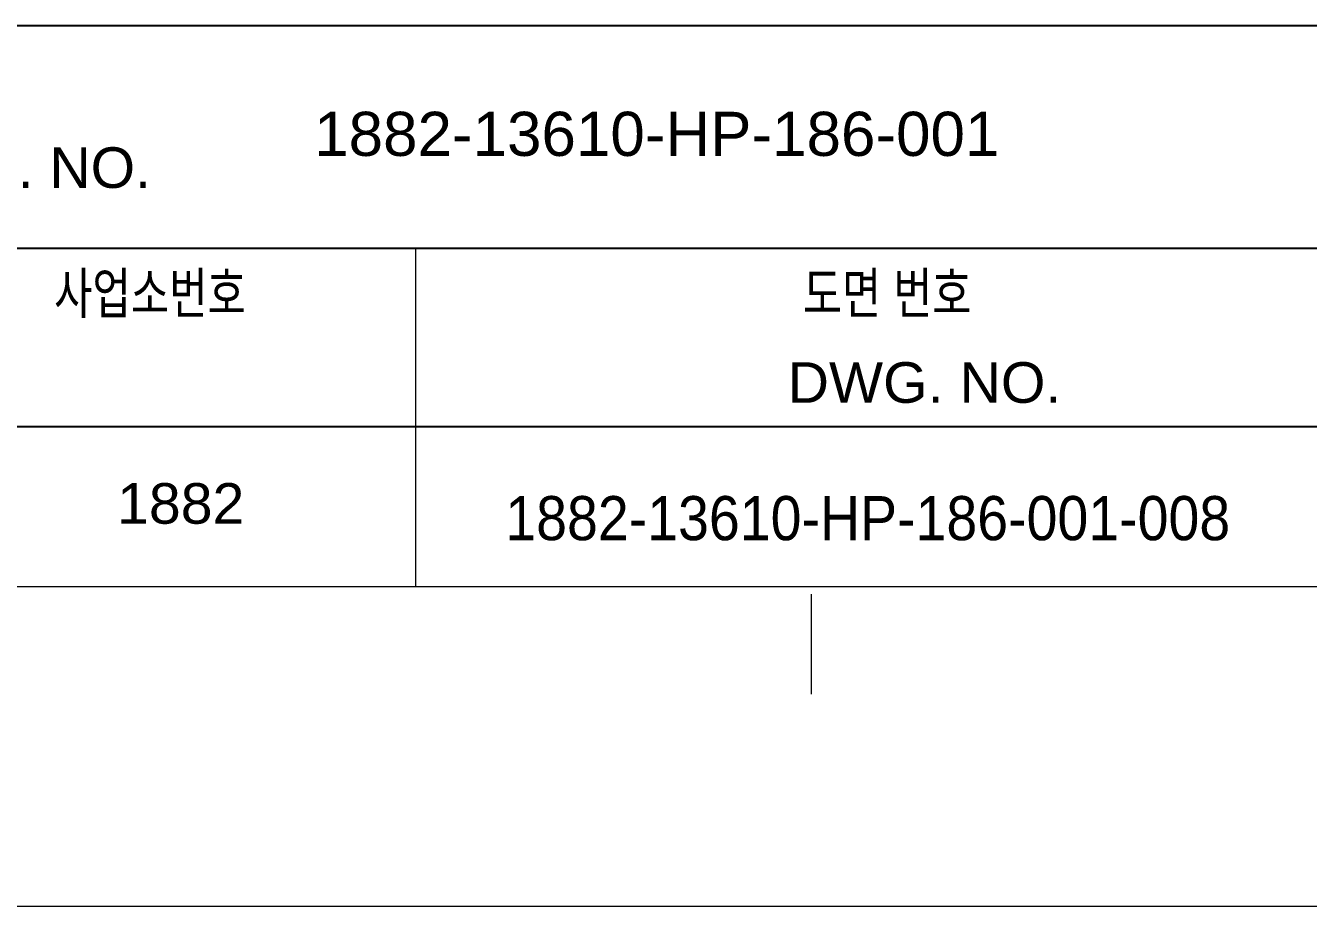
# Model space of a CAD drawing. Header units: inches. Extents: x 947 to 1788, y 0 to 594.
# Drawn here: x 1634.8 to 1707.5, y 0 to 49.9 of the extents above; entities that cross this region are included whole.
import ezdxf

# ---------------------------------------------------------------- set-up
doc = ezdxf.new("R2010")
doc.units = ezdxf.units.IN
doc.header["$MEASUREMENT"] = 0
for name, color, linetype in [('BG 0 -1', 7, 'Continuous'), ('BG VPORT', 7, 'Continuous'), ('FRAME', 7, 'Continuous')]:
    doc.layers.add(name, color=color, linetype=linetype)
doc.styles.add('Arial', font='arial.ttf')

msp = doc.modelspace()

# ---------------------------------------------------------------- linework, layer by layer
at = {"layer": 'BG 0 -1', "color": 7, "linetype": 'Continuous', "lineweight": 9}
for p, q in [((1656.911, 37.27), (1656.911, 18.107)), ((971.991, 18.107), (1762.81, 18.107)), ((1679.329, 17.683), (1679.329, 12.024)), ((1787.879, 0), (946.879, 0))]:
    msp.add_line(p, q, dxfattribs=at)
at = {"layer": 'BG VPORT', "color": 7, "linetype": 'Continuous', "lineweight": 25}
for p, q in [((1613.543, 49.877), (1762.81, 49.877)), ((1613.543, 37.27), (1762.81, 37.27)), ((1613.543, 27.184), (1762.81, 27.184))]:
    msp.add_line(p, q, dxfattribs=at)

# ---------------------------------------------------------------- texts
at = {"layer": 'BG VPORT', "color": 7, "style": 'Arial'}
for s, width, p in [('CONT. DWG. NO.', 1.006777, (1615.52, 40.687)), ('사업소번호', 0.752508, (1636.449, 33.572)), ('도면 번호', 0.767495, (1678.863, 33.572)), ('DWG. NO.', 1.010364, (1677.996, 28.517)), ('1882', 1.008516, (1640.016, 21.669))]:
    msp.add_text(s, height=2.3, dxfattribs=dict(at, width=width)).set_placement(p)
at = {"layer": 'FRAME', "color": 2, "style": 'Arial'}
for s, width, p in [('1882-13610-HP-186-001', 1.004634, (1651.179, 42.5)), ('1882-13610-HP-186-001-008', 0.9, (1662.005, 20.736))]:
    msp.add_text(s, height=2.5, dxfattribs=dict(at, width=width)).set_placement(p)

doc.saveas('drawing.dxf')
